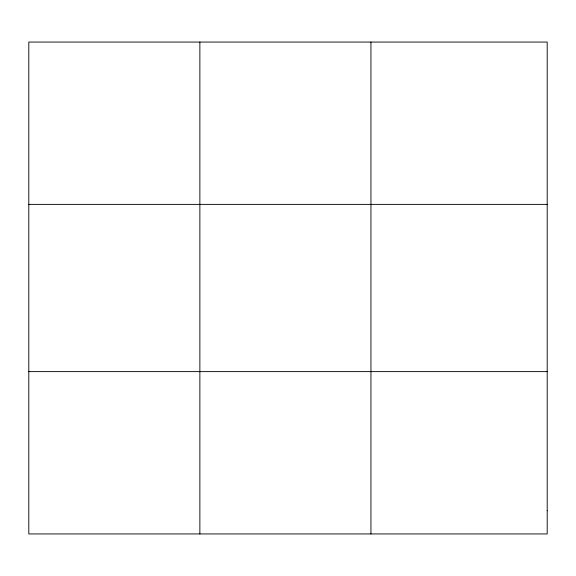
<?xml version="1.0" encoding="UTF-8"?>
<svg xmlns="http://www.w3.org/2000/svg" width="576" height="576" viewBox="0 0 576 576"><rect width="100%" height="100%" fill="white"/><g stroke="black" fill="none" stroke-linecap="round" stroke-linejoin="round"><path stroke-width="0.86" d="M199.872 42.062L199.872 533.938M370.944 42.062L370.944 533.938M28.8 204.379L547.2 204.379M28.8 371.621L547.2 371.621M547.2 510.754L547.2 533.938L28.8 533.938L28.8 42.062L547.2 42.062L547.2 510.754"/></g></svg>
